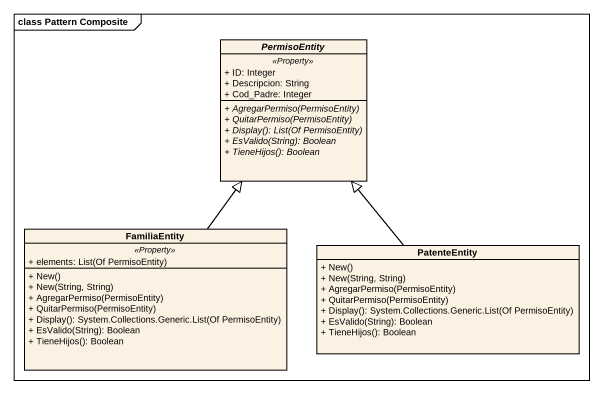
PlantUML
@startuml
mainframe class Pattern Composite
hide circle
hide empty members
skinparam classAttributeIconSize 0
abstract class PermisoEntity {
  .. <<Property>> ..
  + ID: Integer
  + Descripcion: String
  + Cod_Padre: Integer
  --
  {abstract} + AgregarPermiso(PermisoEntity)
  {abstract} + QuitarPermiso(PermisoEntity)
  {abstract} + Display(): List(Of PermisoEntity)
  {abstract} + EsValido(String): Boolean
  {abstract} + TieneHijos(): Boolean
}
class FamiliaEntity {
  .. <<Property>> ..
  {field} + elements: List(Of PermisoEntity)
  --
  + New()
  + New(String, String)
  + AgregarPermiso(PermisoEntity)
  + QuitarPermiso(PermisoEntity)
  + Display(): System.Collections.Generic.List(Of PermisoEntity)
  + EsValido(String): Boolean
  + TieneHijos(): Boolean
}
class PatenteEntity {
  + New()
  + New(String, String)
  + AgregarPermiso(PermisoEntity)
  + QuitarPermiso(PermisoEntity)
  + Display(): System.Collections.Generic.List(Of PermisoEntity)
  + EsValido(String): Boolean
  + TieneHijos(): Boolean
}
FamiliaEntity -up-|> PermisoEntity
PatenteEntity -up-|> PermisoEntity
@enduml
